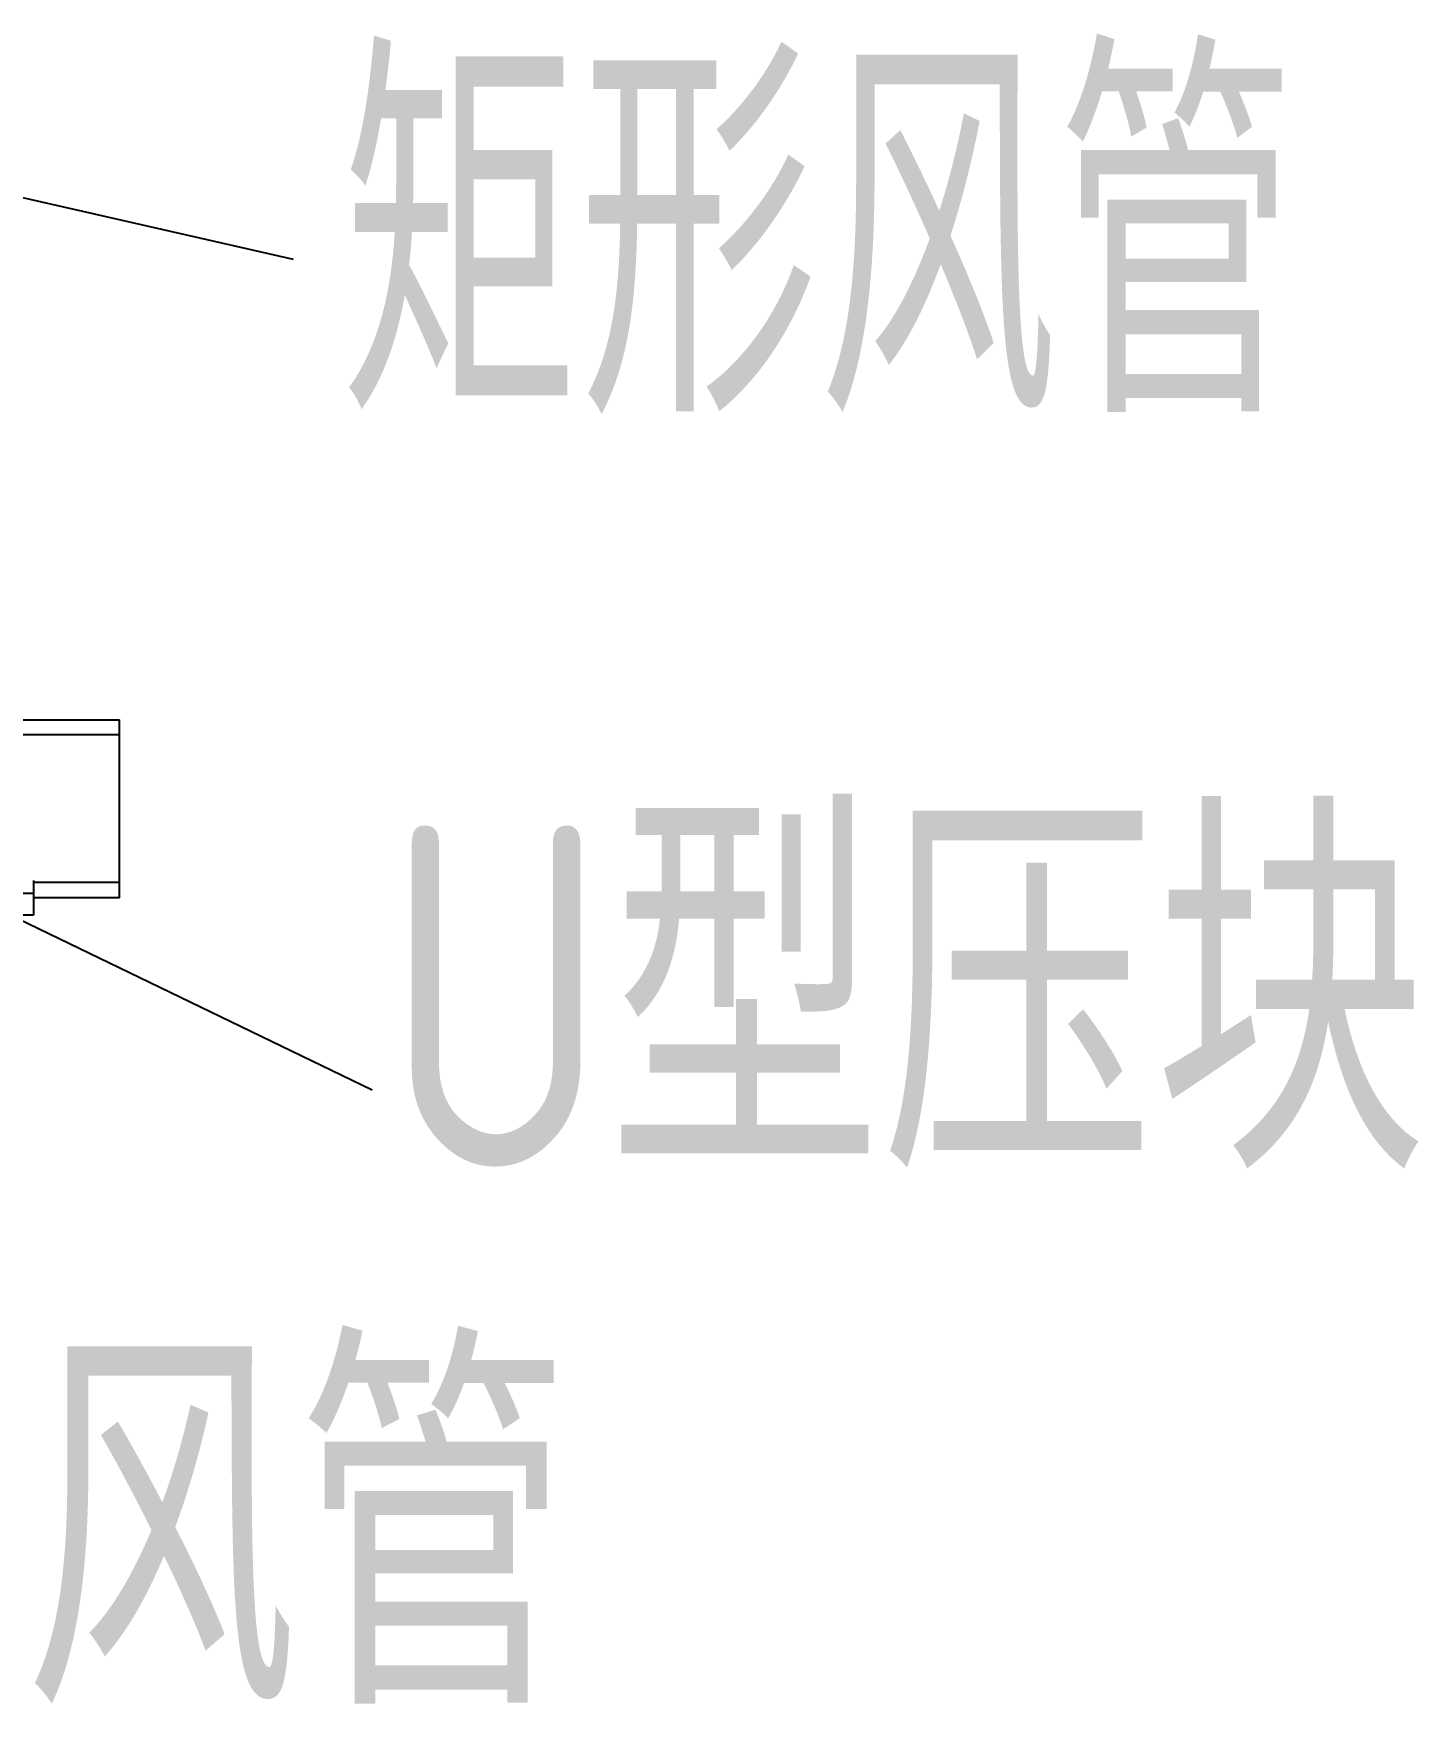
# Model space of a CAD drawing. Extents: x 1247970 to 1725648, y 860327 to 1277876.
# Drawn here: x 1322648 to 1324272, y 1198057 to 1200018 of the extents above; entities that cross this region are included whole.
import ezdxf

# ---------------------------------------------------------------- set-up
doc = ezdxf.new("R2010")
doc.units = 0
doc.header["$LTSCALE"] = 1000
doc.header["$MEASUREMENT"] = 0
doc.layers.get('0').update_dxf_attribs({"color": 254})
for name, color, linetype in [('ANNO-CTXT', 2, 'Continuous'), ('PUB_DIM', 254, 'Continuous'), ('TK', 4, 'Continuous')]:
    doc.layers.add(name, color=color, linetype=linetype)
doc.styles.add('HZ', font='tssdeng.shx', dxfattribs={"width": 0.7, "bigfont": 'hztxt.shx'})
doc.styles.get("Standard").update_dxf_attribs({"font": 'gbenor.shx', "bigfont": 'gbcbig.shx'})
doc.dimstyles.get("Standard").update_dxf_attribs({"dimtxt": 0.18, "dimasz": 0.18, "dimexe": 0.18, "dimexo": 0.0625, "dimgap": 0.09, "dimtad": 0, "dimtih": 1, "dimtoh": 1, "dimdec": 4, "dimzin": 0, "dimdsep": 46, "dimtxsty": 'Standard', "dimcen": 0.09, "dimadec": 0, "dimazin": 0, "dimtfac": 1, "dimtdec": 4, "dimtofl": 0, "dimtmove": 0, "dimatfit": 3, "dimfxl": 0, "dimtolj": 1, "dimtzin": 0, "dimarcsym": 0})

# ---------------------------------------------------------------- blocks, each defined once
blk = doc.blocks.new('A$C7BF01818')
at = {"linetype": 'Continuous'}
for p, q in [((-2496.5, 5723.7), (2084.8, 5723.7)), ((2084.8, 5515), (2084.8, 5723.7)), ((2084.8, 5705.9), (-2496.5, 5705.9)), ((1984.1, 5535.3), (1984.1, 5494.6)), ((2084.8, 5532.8), (1984.1, 5532.8)), ((1984.1, 5520.1), (1729.6, 5520.1)), ((2084.8, 5515), (1984.1, 5515)), ((1984.1, 5494.6), (1729.6, 5494.6))]:
    blk.add_line(p, q, dxfattribs=at)
at = {"layer": 'ANNO-CTXT', "style": 'HZ'}
for s, width, p in [('矩形风管', 0.7, (2344.1, 6085)), ('U型压块', 0.8, (2394.9, 5198.4)), ('矩形风管', 0.8, (1333, 4570.5))]:
    blk.add_text(s, height=400, dxfattribs=dict(at, width=width)).set_placement(p)
at = {"layer": 'PUB_DIM'}
for points in [[(1311, 6487.2), (2288.5, 6263.7)], [(1954.6, 5496), (2381.2, 5289.9)]]:
    blk.add_leader(points, dimstyle='Standard', override={"dimgap": 20, "dimtad": 0}, dxfattribs=at)

msp = doc.modelspace()

# ---------------------------------------------------------------- block references
at = {"layer": 'TK'}
msp.add_blockref('A$C7BF01818', (1320663.7, 1193489.5), dxfattribs=at)

doc.saveas('drawing.dxf')
